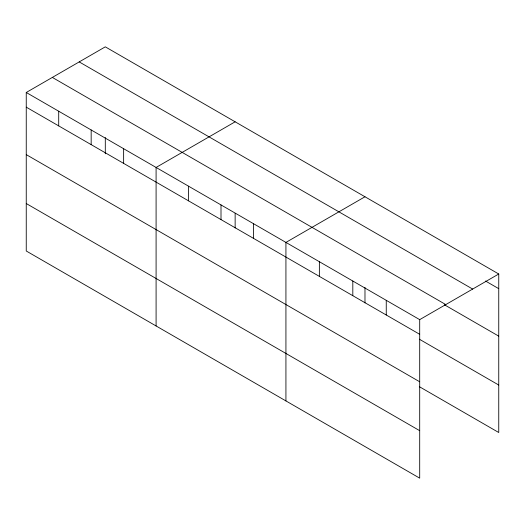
<?xml version="1.0" encoding="UTF-8"?>
<svg xmlns="http://www.w3.org/2000/svg" width="525" height="525" viewBox="0 0 525 525"><rect width="100%" height="100%" fill="white"/><g stroke="black" fill="none" stroke-linecap="round" stroke-linejoin="round"><path stroke-width="0.79" d="M26.25 92.485L419.698 319.64L419.698 478.157L26.25 250.996L26.25 92.485L105.302 46.843L498.75 274.004L498.75 432.515L419.324 386.656M235.141 121.807L156.089 167.449L156.089 325.959M364.98 196.77L285.928 242.412L285.928 400.923M419.698 319.64L498.75 274.004M485.513 281.026L498.75 288.665M79.216 61.911L472.664 289.065M52.336 77.424L445.784 304.579M444.406 304.762L498.75 336.138M26.25 107.153L419.698 334.307M419.324 339.189L498.75 385.042M26.25 154.619L419.698 381.78M26.25 203.529L419.698 430.684M386.256 300.333L386.256 315M364.98 287.431L364.98 302.918M352.813 281.026L352.813 295.693M319.371 261.719L319.371 276.386M253.463 223.67L253.463 238.337M235.141 213.288L235.141 227.962M221.005 204.927L221.005 219.594M188.547 186.191L188.547 200.852M123.631 148.706L123.631 163.373M105.302 137.511L105.302 153.812M91.166 129.97L91.166 144.631M58.708 111.228L58.708 125.895"/></g></svg>
